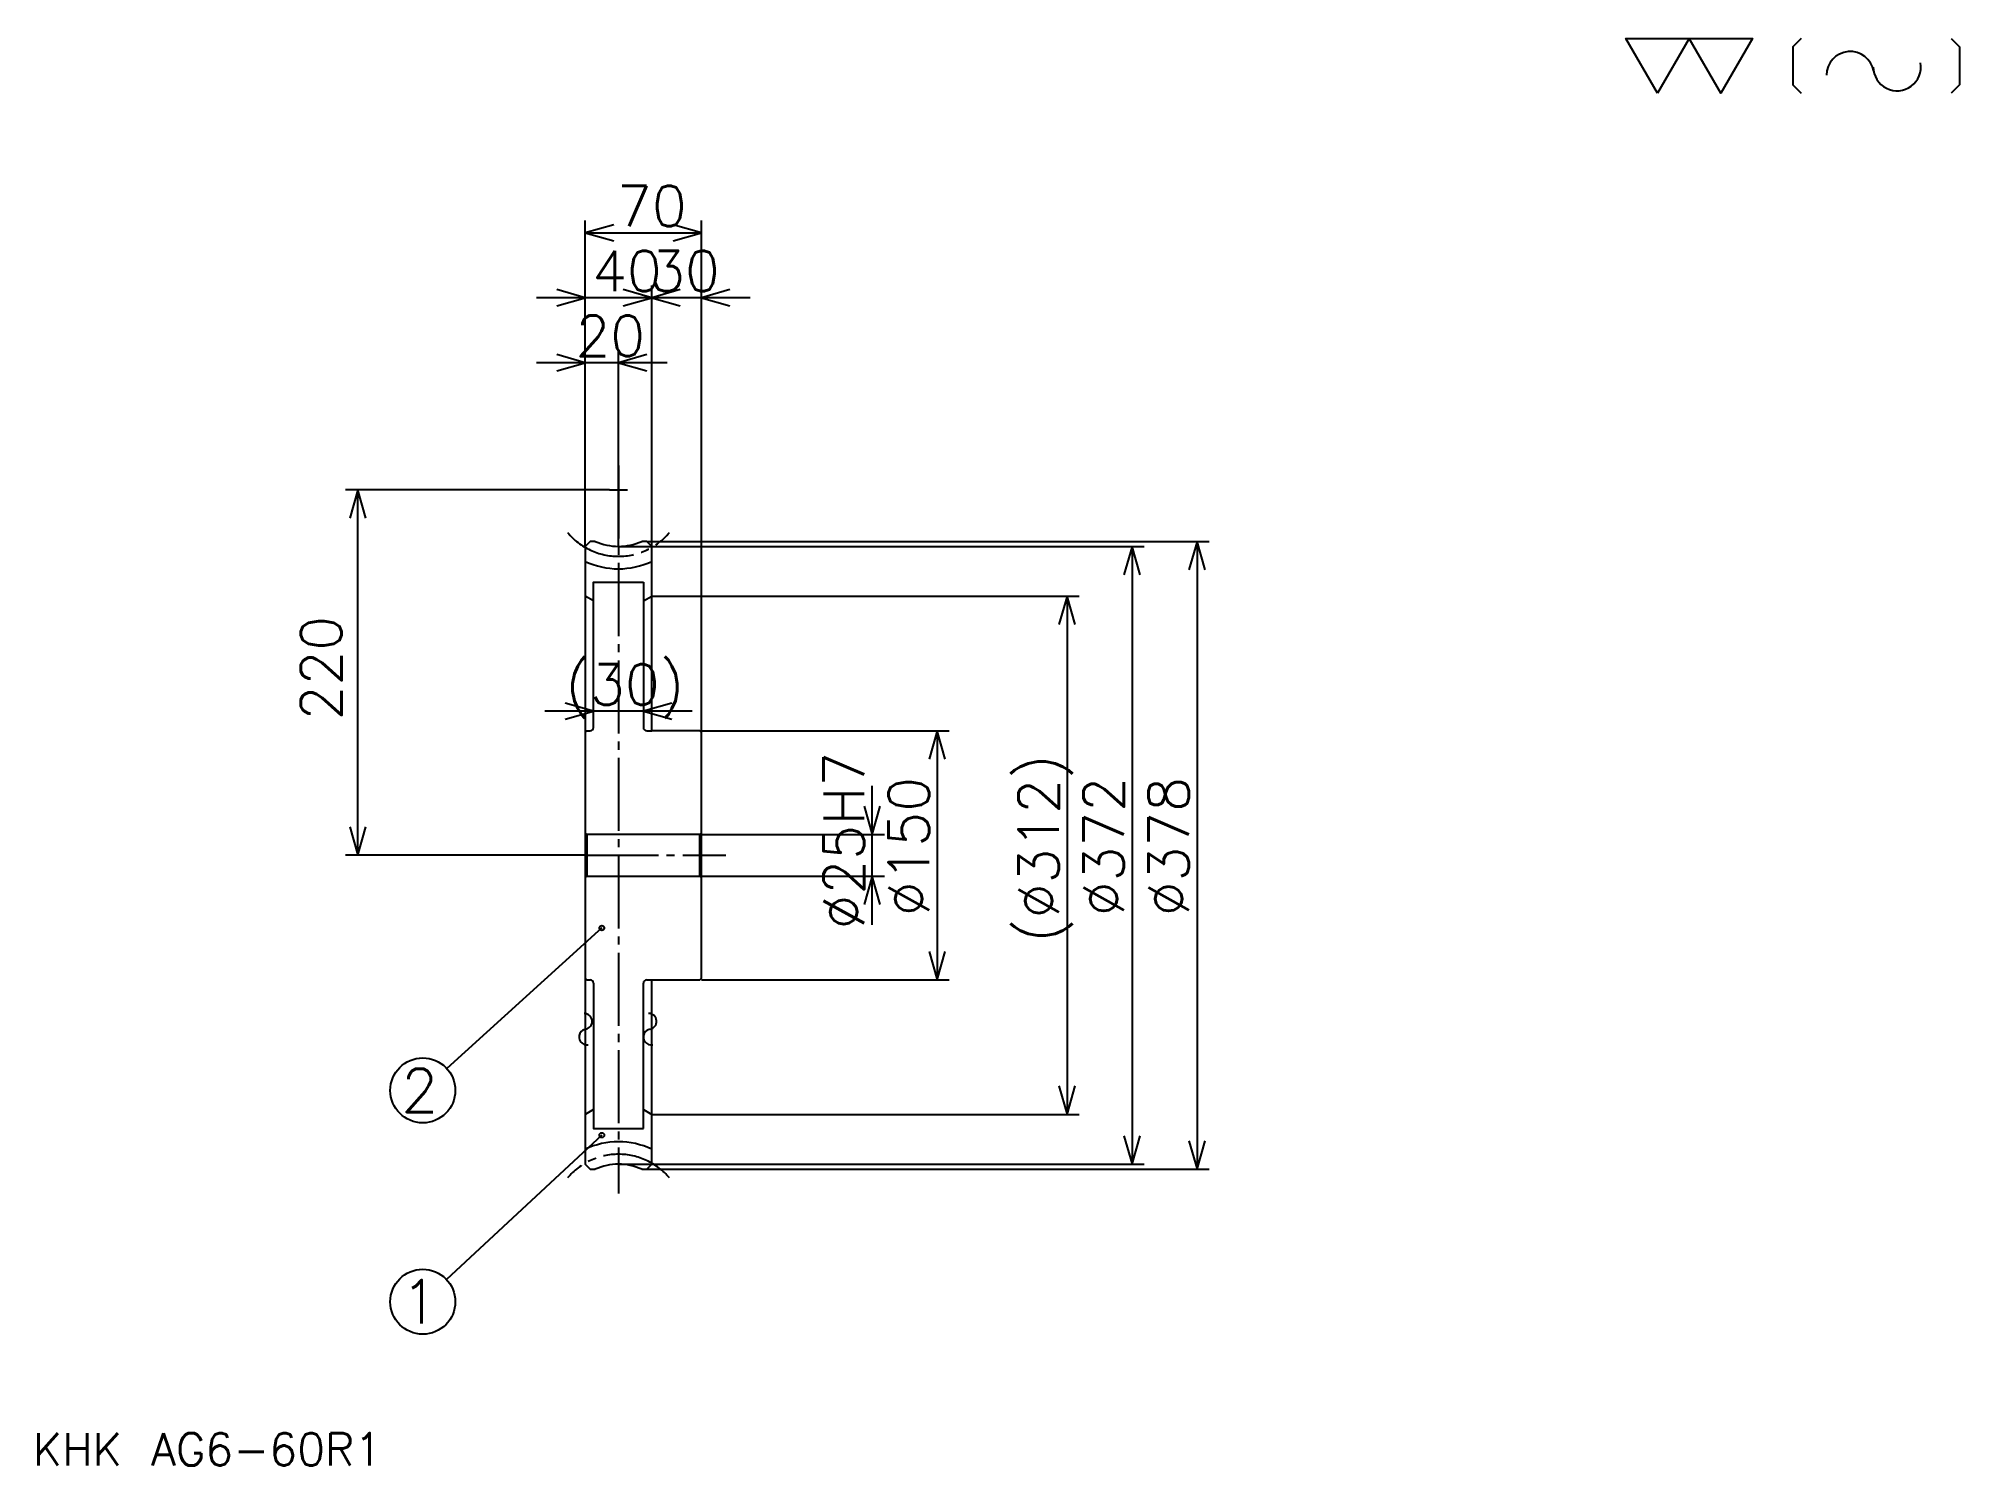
# Model space of a CAD drawing. Extents: x 52 to 1208, y 54 to 913.
import ezdxf

# ---------------------------------------------------------------- set-up
doc = ezdxf.new("R2010")
doc.units = 0
doc.linetypes.add('DASHDOT', pattern=[58.666667, 44, -4.888889, 4.888889, -4.888889])
doc.layers.get('0').update_dxf_attribs({"linetype": 'CONTINUOUS'})
doc.layers.add('DASHDOT', color=6, linetype='DASHDOT')
doc.styles.add('KANJI', font='TXT', dxfattribs={"bigfont": 'BIGFONT'})

msp = doc.modelspace()

# ---------------------------------------------------------------- linework, layer by layer
at = {"color": 5}
for p, q in [((381.333313, 610.222229), (381.333313, 803.333374)), ((451.333313, 610.222229), (451.333313, 803.333374)), ((381.333313, 796), (451.333313, 796)), ((421.333313, 610.222229), (421.333313, 764.22229)), ((450.666656, 756.888916), (351.999969, 756.888916)), ((480.666656, 756.888916), (391.999969, 756.888916)), ((430.666656, 717.777771), (351.999969, 717.777771)), ((401.333313, 641.222229), (401.333313, 725.111084)), ((395.999969, 641.222229), (237.111084, 641.222229)), ((244.444427, 421.222229), (244.444427, 641.222229)), ((401.333313, 607.222229), (401.333313, 641.222229)), ((381.333313, 607.222229), (381.333313, 610.222229)), ((401.333313, 607.222229), (451.333313, 607.222229)), ((418.333313, 610.222229), (451.333313, 610.222229)), ((421.333313, 607.222229), (421.333313, 610.222229)), ((451.333313, 610.222229), (756.888916, 610.222229)), ((451.333313, 495.222229), (451.333313, 610.222229)), ((451.333313, 607.222229), (717.777771, 607.222229)), ((710.444458, 607.222229), (710.444458, 235.222229)), ((749.555542, 610.222229), (749.555542, 232.222229)), ((421.333313, 577.222229), (451.333313, 577.222229)), ((451.333313, 577.222229), (678.666626, 577.222229)), ((671.333313, 577.222229), (671.333313, 265.222229)), ((445.666656, 508), (356.999969, 508)), ((451.333313, 496.222229), (600.444397, 496.222229)), ((593.111084, 496.222229), (593.111084, 346.222229)), ((554, 379.388885), (554, 463.055573)), ((451.333313, 433.722229), (561.333313, 433.722229)), ((381.333313, 421.222229), (237.111099, 421.222229)), ((451.333313, 408.722229), (561.333313, 408.722229)), ((391.333313, 377.472229), (298.038971, 292.834076)), ((451.333313, 346.222229), (600.444397, 346.222229)), ((421.333313, 265.222229), (451.333313, 265.222229)), ((451.333313, 265.222229), (678.666626, 265.222229)), ((391.333313, 252.722229), (297.872559, 165.765198)), ((401.333313, 235.222229), (451.333313, 235.222229)), ((418.333313, 232.222229), (451.333313, 232.222229)), ((451.333313, 235.222229), (717.777771, 235.222229)), ((451.333313, 232.222229), (756.888916, 232.222229))]:
    msp.add_line(p, q, dxfattribs=at)
at = {"color": 4}
for p, q in [((416.333313, 585.722229), (416.333313, 498.222229)), ((386.333313, 574.335449), (381.333313, 577.222229)), ((416.333313, 574.335449), (421.333313, 577.222229)), ((418.333313, 496.222229), (421.333313, 496.222229)), ((451.333313, 434.722229), (450.333313, 433.722229)), ((381.333313, 407.722229), (382.333313, 408.722229)), ((451.333313, 407.722229), (450.333313, 408.722229)), ((416.333313, 256.722229), (416.333313, 344.222229)), ((418.333313, 346.222229), (421.333313, 346.222229)), ((386.333313, 268.108978), (381.333313, 265.222229)), ((416.333313, 268.108978), (421.333313, 265.222229))]:
    msp.add_line(p, q, dxfattribs=at)
at = {"color": 7}
for points in [[(1026.666626, 880), (1007.599976, 913.048889), (1083.866577, 913.048889), (1064.799927, 880), (1045.733276, 913.048889), (1026.666626, 880)], [(1113.102173, 913.048889), (1108.0177, 907.964417), (1108.0177, 885.084473), (1113.102173, 880)], [(1203.351074, 913.048889), (1208.435547, 907.964417), (1208.435547, 885.084473), (1203.351074, 880)]]:
    msp.add_lwpolyline(points, dxfattribs=at)
at = {"color": 5}
for points in [[(398.444427, 800.888916), (381.333313, 796), (398.444427, 791.111084)], [(434.222198, 791.111084), (451.333313, 796), (434.222198, 800.888916)], [(364.222198, 752), (381.333313, 756.888916), (364.222198, 761.777832)], [(404.222198, 752), (421.333313, 756.888916), (404.222198, 761.777832)], [(438.444427, 761.777832), (421.333313, 756.888916), (438.444427, 752)], [(468.444427, 761.777832), (451.333313, 756.888916), (468.444427, 752)], [(364.222198, 712.888916), (381.333313, 717.777771), (364.222198, 722.666626)], [(418.444427, 722.666626), (401.333313, 717.777771), (418.444427, 712.888916)], [(249.333313, 624.111084), (244.444427, 641.222229), (239.555542, 624.111084)], [(715.333313, 590.111084), (710.444458, 607.222229), (705.555542, 590.111084)], [(754.444458, 593.111084), (749.555542, 610.222229), (744.666626, 593.111084)], [(676.222168, 560.111084), (671.333313, 577.222229), (666.444458, 560.111084)], [(369.222198, 503.111115), (386.333313, 508), (369.222198, 512.888916)], [(433.444427, 512.888916), (416.333313, 508), (433.444427, 503.111115)], [(598, 479.111115), (593.111084, 496.222229), (588.222168, 479.111115)], [(549.111084, 450.833344), (554, 433.722229), (558.888855, 450.833344)], [(239.555542, 438.333344), (244.444427, 421.222229), (249.333313, 438.333344)], [(558.888855, 391.611115), (554, 408.722229), (549.111084, 391.611115)], [(588.222168, 363.333344), (593.111084, 346.222229), (598, 363.333344)], [(666.444458, 282.333344), (671.333313, 265.222229), (676.222168, 282.333344)], [(705.555542, 252.333344), (710.444458, 235.222229), (715.333313, 252.333344)], [(744.666626, 249.333344), (749.555542, 232.222229), (754.444458, 249.333344)]]:
    msp.add_lwpolyline(points, dxfattribs=at)
at = {"color": 4}
for points in [[(387.36908, 610.222229), (384.333313, 610.222229), (381.333313, 607.222229), (381.333313, 407.722229)], [(415.297546, 232.222229), (418.333313, 232.222229), (421.333313, 235.222229), (421.333313, 346.222229), (450.333313, 346.222229), (451.333313, 347.222229), (451.333313, 495.222229), (450.333313, 496.222229), (421.333313, 496.222229), (421.333313, 607.222229), (418.333313, 610.222229), (415.297546, 610.222229)], [(386.333313, 498.222229), (386.333313, 585.722229), (416.333313, 585.722229)], [(381.333313, 495.222229), (382.333313, 496.222229), (384.333313, 496.222229)], [(381.333313, 434.722229), (382.333313, 433.722229), (382.333313, 408.722229), (450.333313, 408.722229), (450.333313, 433.722229), (382.333313, 433.722229)], [(381.333313, 407.722229), (381.333313, 235.222229), (384.333313, 232.222229), (387.36908, 232.222229)], [(381.333313, 347.222229), (382.333313, 346.222229), (384.333313, 346.222229)], [(386.333313, 344.222229), (386.333313, 256.722229), (416.333313, 256.722229)]]:
    msp.add_lwpolyline(points, dxfattribs=at)
at = {"color": 5}
for centre, radius in [((391.333313, 377.472229), 1.466667), ((283.555542, 279.694458), 19.555556), ((391.333313, 252.722229), 1.466667), ((283.555542, 152.444458), 19.555556)]:
    msp.add_circle(centre, radius, dxfattribs=at)
at = {"color": 7}
for centre, radius, start, end in [((1142.655518, 890.863525), 14.3, 10, 180), ((1170.821045, 895.829834), 14.3, 180, 10), ((380.690033, 321.205566), 4.766667, 280, 90), ((419.490021, 321.205566), 4.766667, 280, 90), ((382.34549, 311.817078), 4.766667, 90, 280), ((421.145477, 311.817078), 4.766667, 90, 280)]:
    msp.add_arc(centre, radius, start, end, dxfattribs=at)
at = {"color": 4}
for centre, radius, start, end in [((401.333313, 641.222229), 34, 245.750371881, 294.249630423), ((401.333313, 641.222229), 47.5, 245.098933313, 294.901066687), ((384.333313, 498.222229), 2, 270, 0), ((418.333313, 498.222229), 2, 180, 270), ((384.333313, 344.222229), 2, 0, 90), ((418.333313, 344.222229), 2, 90, 180), ((401.333313, 201.222229), 47.5, 65.098933313, 114.901066687), ((401.333313, 201.222229), 34, 65.750369577, 114.249628119)]:
    msp.add_arc(centre, radius, start, end, dxfattribs=at)
at = {"layer": 'DASHDOT', "color": 7}
for p, q in [((401.333313, 655.888916), (401.333313, 217.555557)), ((395.999969, 641.222229), (406.666656, 641.222229)), ((381.333313, 421.222229), (465.999969, 421.222229))]:
    msp.add_line(p, q, dxfattribs=at)
for centre, start, end in [((401.333313, 641.222229), 219.999998481, 320.000001519), ((401.333313, 201.222229), 39.999998481, 140.000001519)]:
    msp.add_arc(centre, 40, start, end, dxfattribs=at)

# ---------------------------------------------------------------- texts
at = {"color": 7, "style": 'KANJI'}
for s, height, p in [('70', 24.444444, (400.444427, 799.911133)), ('40', 24.444444, (385.444427, 760.800049)), ('30', 24.444444, (420.444427, 760.800049)), ('20', 24.444444, (375.444427, 721.688843)), ('(30)', 24.444444, (369.555542, 511.911133)), ('2', 26.074074, (270.518494, 266.65741)), ('1', 26.074074, (270.518494, 139.40741)), ('KHK AG6-60R1', 19.555556, (48.888889, 53.777779))]:
    msp.add_text(s, height=height, dxfattribs=at).set_placement(p)
for s, p in [('220', (234.666656, 502.5)), ('%%c25H7', (549.111084, 376.611115)), ('(%%c312)', (666.444458, 368.666687)), ('%%c150', (588.222168, 384.555573)), ('%%c372', (705.555542, 384.555542)), ('%%c378', (744.666626, 384.555542))]:
    msp.add_text(s, height=24.444444, rotation=90, dxfattribs=at).set_placement(p)

doc.saveas('drawing.dxf')
